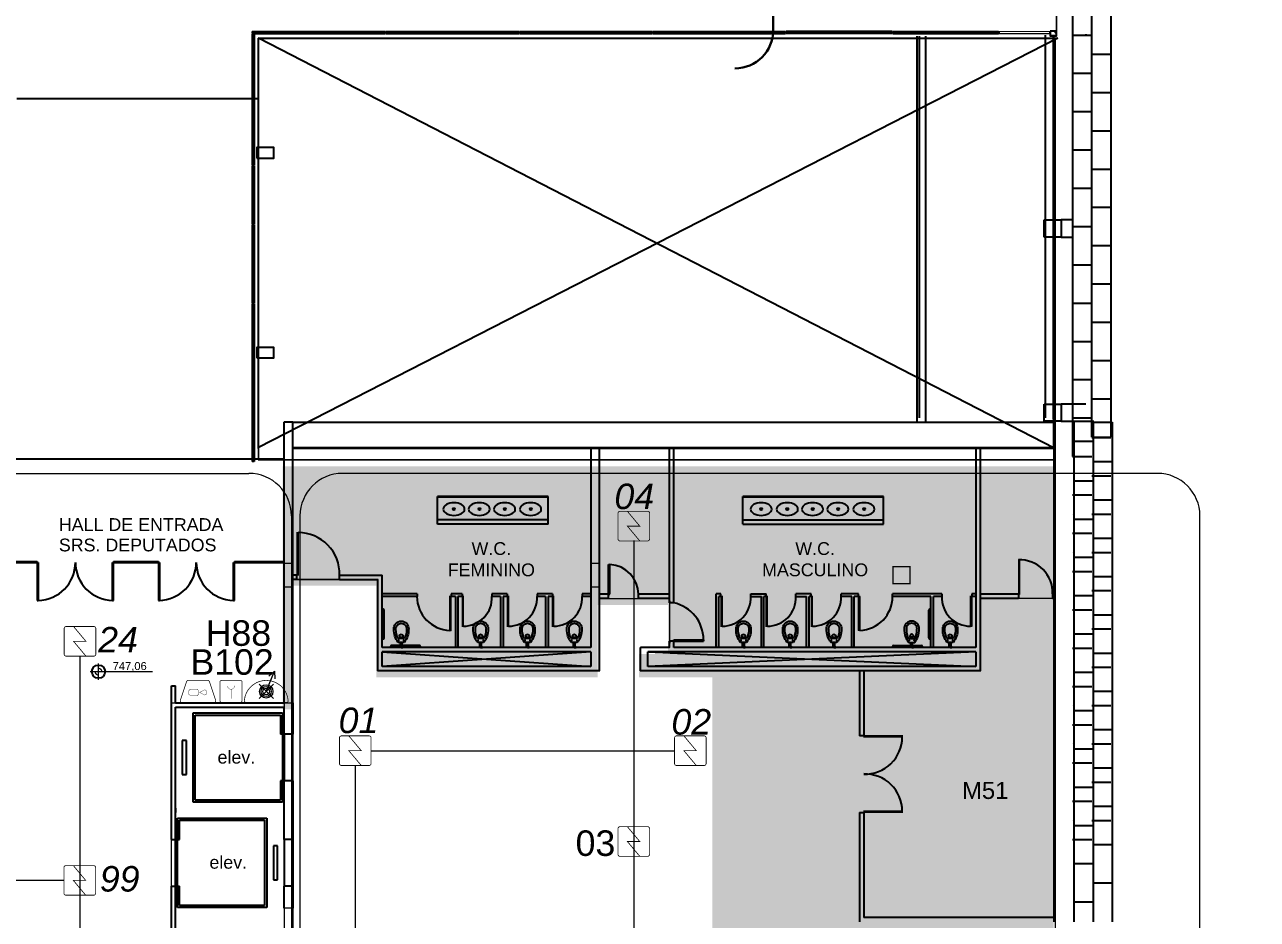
# Model space of a CAD drawing. Header units: metres. Extents: x -331 to 2982, y 362 to 2539.
# Drawn here: x 871.04 to 900, y 957.4 to 978.43 of the extents above; entities that cross this region are included whole.
import ezdxf
from ezdxf.enums import TextEntityAlignment as Align

# ---------------------------------------------------------------- set-up
doc = ezdxf.new("R2010")
doc.units = ezdxf.units.M
doc.layers.get('0').update_dxf_attribs({"color": 251})
doc.layers.add('_salas', color=251, linetype='Continuous', plot=False)
doc.layers.add('Botoeira_antiga', color=74, linetype='Continuous', lineweight=30)
for name, color, linetype in [('CX', 251, 'Continuous'), ('DET. FUMAÇA', 1, 'Continuous'), ('Div', 251, 'Continuous'), ('Est', 251, 'Continuous'), ('Pis', 251, 'Continuous')]:
    doc.layers.add(name, color=color, linetype=linetype)
doc.styles.add('ARIAL', font='arial.ttf')
doc.styles.add('DESTAQUE', font='arial.ttf', dxfattribs={"height": 0.4})
doc.styles.get("Standard").update_dxf_attribs({"font": 'arial.ttf', "height": 0.3})
doc.styles.add('X3G_ENTITY_14169B78', font='arial.ttf', dxfattribs={"height": 0.6})
doc.styles.add('X3G_ENTITY_14169B80', font='arial.ttf', dxfattribs={"height": 0.6})
doc.styles.add('X3G_ENTITY_14169B88', font='arial.ttf', dxfattribs={"height": 0.6})
doc.styles.add('X3G_ENTITY_14169D5C', font='arial.ttf', dxfattribs={"height": 0.6})
doc.styles.add('X3G_ENTITY_14169D64', font='arial.ttf', dxfattribs={"height": 0.6})
doc.styles.add('X3G_ENTITY_1416B6D8', font='arial.ttf', dxfattribs={"height": 0.6})
doc.styles.add('X3G_ENTITY_1420FB31', font='arial.ttf', dxfattribs={"height": 0.6})
doc.styles.add('X3G_ENTITY_14223563', font='arial.ttf', dxfattribs={"height": 0.4})
doc.styles.add('X3G_ENTITY_14228D68', font='arial.ttf', dxfattribs={"height": 0.6})

# ---------------------------------------------------------------- blocks, each defined once
blk = doc.blocks.new('Detector de fumaça')
at = {"layer": 'DET. FUMAÇA', "linetype": 'Continuous', "lineweight": 15, "const_width": 0.0187}
blk.add_lwpolyline([(774.599, 539.816), (775.249, 539.816, -0.414214), (775.296, 539.769), (775.296, 539.167, -0.414214), (775.249, 539.12), (774.599, 539.12, -0.414214), (774.553, 539.167), (774.553, 539.769, -0.414214)], format="xyb", close=True, dxfattribs=at)
blk.add_lwpolyline([(774.773, 539.816), (775.064, 539.468), (774.773, 539.468), (775.064, 539.12)], dxfattribs=at)
blk = doc.blocks.new('WEW')
at = {"color": 1, "lineweight": 0, "true_color": 0xe60000}
for p, q in [((1781.244, 994.005), (1781.439, 994.482)), ((1781.439, 994.482), (1781.308, 994.36)), ((1781.439, 994.482), (1781.447, 994.302)), ((1781.075, 994.175), (1781.413, 993.836)), ((1781.413, 994.175), (1781.075, 993.836))]:
    blk.add_line(p, q, dxfattribs=at)
at = {"color": 1, "true_color": 0xe60000, "const_width": 0.0172}
for points in [[(1779.259, 993.747), (1780.023, 993.747, 0.511918), (1780.056, 993.793), (1779.907, 994.24, 0.322823), (1779.874, 994.263), (1779.408, 994.263, 0.322823), (1779.375, 994.24), (1779.226, 993.793, 0.511918)], [(1780.193, 994.263), (1780.641, 994.263, -0.414214), (1780.675, 994.229), (1780.675, 993.782, -0.414214), (1780.641, 993.747), (1780.193, 993.747, -0.414214), (1780.159, 993.782), (1780.159, 994.229, -0.414214)], [(1780.764, 993.748), (1781.724, 993.748, 0.435311), (1781.759, 993.784, 0.930949), (1780.73, 993.784, 0.435311)]]:
    blk.add_lwpolyline(points, format="xyb", close=True, dxfattribs=at)
at = {"color": 1, "true_color": 0xe60000, "const_width": 0.0086}
for points in [[(1779.463, 994.06), (1779.617, 994.06), (1779.652, 994.026), (1779.652, 993.936), (1779.617, 993.902), (1779.463, 993.902), (1779.428, 993.936), (1779.428, 994.026)], [(1779.832, 993.936), (1779.832, 994.026), (1779.802, 994.044), (1779.679, 993.981), (1779.802, 993.918)]]:
    blk.add_lwpolyline(points, close=True, dxfattribs=at)
for points in [[(1780.336, 994.135), (1780.338, 994.117), (1780.344, 994.099), (1780.351, 994.088), (1780.365, 994.073), (1780.373, 994.067), (1780.386, 994.06), (1780.397, 994.057), (1780.413, 994.055), (1780.421, 994.055), (1780.431, 994.056), (1780.45, 994.062), (1780.464, 994.07), (1780.477, 994.082), (1780.488, 994.096), (1780.494, 994.11), (1780.497, 994.122), (1780.498, 994.13), (1780.498, 994.136)], [(1780.417, 993.837), (1780.417, 994.055)]]:
    blk.add_lwpolyline(points, dxfattribs=at)
at = {"color": 1, "lineweight": 0, "true_color": 0xe60000}
for radius in [0.158, 0.119, 0.0774]:
    blk.add_circle((1781.244, 994.005), radius, dxfattribs=at)
blk = doc.blocks.new('VASO-SAN')
for p, q in [((302.351, 172.465), (302.38, 172.465)), ((302.351, 172.383), (302.38, 172.383)), ((302.38, 172.465), (302.38, 172.383)), ((302.411, 172.354), (302.411, 172.494)), ((302.499, 172.354), (302.499, 172.494)), ((302.599, 172.444), (302.499, 172.444)), ((302.599, 172.404), (302.499, 172.404)), ((302.599, 172.444), (302.599, 172.455)), ((302.599, 172.404), (302.599, 172.444)), ((302.599, 172.404), (302.599, 172.393)), ((302.619, 172.464), (302.609, 172.464)), ((302.619, 172.383), (302.609, 172.383)), ((302.619, 172.424), (302.619, 172.464)), ((302.619, 172.424), (302.619, 172.383))]:
    blk.add_line(p, q)
for centre in [(302.453, 172.486), (302.453, 172.362)]:
    blk.add_circle(centre, 0.00707)
for centre, radius, start, end in [((302.178, 172.42), 0.179, 86.6811, 178.7962), ((302.205, 172.134), 0.464, 50.6979, 92.0637), ((302.178, 172.427), 0.179, 181.2038, 273.3189), ((302.178, 172.42), 0.129, 86.6811, 178.7962), ((302.178, 172.427), 0.129, 181.2038, 273.3189), ((302.205, 172.713), 0.464, 267.9363, 309.3021), ((302.205, 172.134), 0.414, 60.1325, 92.0637), ((302.205, 172.713), 0.414, 267.9363, 299.8675), ((302.349, 172.422), 0.043, 86.6811, 178.7962), ((302.349, 172.426), 0.043, 181.2038, 273.3189), ((302.609, 172.455), 0.00935, 90, 180), ((302.609, 172.393), 0.00935, 180, 270)]:
    blk.add_arc(centre, radius, start, end)
blk = doc.blocks.new('XR_BL2_3 PAV$0$perfil_cc')
at = {"layer": 'CX'}
for p, q in [((-0.115, 0.117), (-0.115, -0.029)), ((-0.115, -0.029), (-0.115, 0.117))]:
    blk.add_line(p, q, dxfattribs=at)
blk.add_lwpolyline([(0, 0.12), (-0.08, 0.12), (-0.115, 0.12), (-0.115, -0.029), (-0.085, -0.029), (-0.085, -0.028), (-0.04, -0.028), (-0.04, 0), (0, 0)], close=True, dxfattribs=at)
blk = doc.blocks.new('XR_BL2_2 PAV_REV02$0$PILAR_PASSARELA')
at = {"layer": 'Est'}
blk.add_lwpolyline([(-20, 12.5), (20, 12.5), (20, -12.5), (-20, -12.5)], close=True, dxfattribs=at)

msp = doc.modelspace()

# ---------------------------------------------------------------- hatches: boundary and pattern name
at = {"layer": '_salas', "transparency": 33554559}
h = msp.add_hatch(color=256, dxfattribs=at)
h.dxf.hatch_style = 1
h.paths.add_polyline_path([(895.216, 968.046), (877.106, 968.046), (877.106, 962.336), (877.306, 962.336), (877.306, 965.236), (879.306, 965.236), (879.306, 963.086), (884.506, 963.086), (884.506, 964.786), (886.156, 964.786), (886.156, 963.636), (885.476, 963.636), (885.476, 963.086), (893.456, 963.086), (893.456, 964.796), (895.216, 964.796)])
h = msp.add_hatch(color=256, dxfattribs=at)
h.dxf.hatch_style = 1
h.paths.add_polyline_path([(895.216, 968.046), (877.106, 968.046), (877.106, 962.336), (877.306, 962.336), (877.306, 965.236), (879.306, 965.236), (879.306, 963.086), (884.506, 963.086), (884.506, 964.786), (886.156, 964.786), (886.156, 963.636), (885.476, 963.636), (885.476, 963.086), (893.456, 963.086), (893.456, 964.796), (895.216, 964.796)])
h = msp.add_hatch(color=256, dxfattribs=at)
h.dxf.hatch_style = 1
h.paths.add_polyline_path([(895.216, 949.386), (895.216, 956.986), (892.143, 956.986), (892.143, 957.186), (895.216, 957.186), (895.216, 964.796), (893.456, 964.796), (893.456, 963.086), (887.196, 963.086), (887.196, 949.186), (890.256, 949.186), (890.256, 949.386)])

# ---------------------------------------------------------------- linework, layer by layer
at = {"lineweight": 0}
for points in [[(876.539, 978.109), (895.249, 978.109), (895.249, 968.196), (876.539, 968.196)], [(874.489, 962.486), (877.339, 962.486), (877.339, 943.936), (874.489, 943.936)]]:
    msp.add_lwpolyline(points, close=True, dxfattribs=at)
for points in [[(876.539, 968.196), (895.249, 968.196), (895.249, 906.076), (819.739, 906.076)], [(877.139, 968.196), (877.139, 962.486), (877.339, 962.486), (877.339, 965.386), (879.339, 965.386), (879.339, 963.236), (884.539, 963.236), (884.539, 964.936), (886.189, 964.936), (886.189, 963.786), (885.509, 963.786), (885.509, 963.236), (893.489, 963.236), (893.489, 964.946), (895.249, 964.946)]]:
    msp.add_lwpolyline(points, dxfattribs=at)
at = {"layer": 'Botoeira_antiga'}
msp.add_line((888.628, 978.298), (888.628, 1014.812), dxfattribs=at)
msp.add_arc((887.728, 978.298), 0.9, 270, 360, dxfattribs=at)
at = {"layer": 'Div', "color": 230, "linetype": 'Continuous', "lineweight": 0}
for p, q in [((800.508, 967.879), (876.31, 967.879)), ((897.649, 967.879), (878.51, 967.879)), ((877.31, 966.879), (877.31, 949.75)), ((877.51, 966.879), (877.51, 949.75)), ((898.649, 943.077), (898.649, 966.879))]:
    msp.add_line(p, q, dxfattribs=at)
at = {"layer": 'Div', "lineweight": 0}
for p, q in [((883.339, 966.786), (880.739, 966.786)), ((880.739, 966.686), (880.739, 966.786)), ((883.339, 966.686), (880.739, 966.686)), ((883.339, 966.686), (883.339, 966.786)), ((883.339, 966.686), (883.339, 966.786)), ((887.916, 966.686), (887.916, 966.786)), ((887.916, 966.686), (887.916, 966.786)), ((887.916, 966.786), (891.216, 966.786)), ((887.916, 966.686), (891.216, 966.686)), ((891.216, 966.686), (891.216, 966.786)), ((880.259, 965.046), (879.439, 965.046)), ((880.259, 964.986), (879.439, 964.986)), ((880.259, 965.046), (880.259, 964.986)), ((881.059, 965.046), (881.059, 964.986)), ((881.319, 965.046), (881.059, 965.046)), ((881.159, 964.986), (881.059, 964.986)), ((881.159, 964.986), (881.159, 963.786)), ((881.159, 964.986), (881.159, 963.786)), ((881.319, 964.986), (881.219, 964.986)), ((881.219, 964.986), (881.219, 963.786)), ((881.319, 965.046), (881.319, 964.986)), ((882.379, 965.046), (882.019, 965.046)), ((882.019, 965.046), (882.019, 964.986)), ((882.219, 964.986), (882.019, 964.986)), ((882.219, 964.986), (882.219, 963.786)), ((882.219, 964.986), (882.219, 963.786)), ((882.379, 964.986), (882.279, 964.986)), ((882.279, 964.986), (882.279, 963.786)), ((882.279, 964.986), (882.279, 963.786)), ((882.379, 965.046), (882.379, 964.986)), ((883.079, 965.046), (883.079, 964.986)), ((883.439, 965.046), (883.079, 965.046)), ((883.279, 964.986), (883.079, 964.986)), ((883.279, 964.986), (883.279, 963.786)), ((883.279, 964.986), (883.279, 963.786)), ((883.439, 964.986), (883.339, 964.986)), ((883.339, 964.986), (883.339, 963.786)), ((883.439, 965.046), (883.439, 964.986)), ((884.139, 965.046), (884.139, 964.986)), ((884.339, 965.046), (884.139, 965.046)), ((884.339, 964.986), (884.139, 964.986)), ((884.759, 965.036), (884.539, 965.036)), ((884.759, 964.936), (884.539, 964.936)), ((884.759, 964.936), (884.759, 965.036)), ((885.459, 964.936), (885.459, 965.036)), ((885.509, 965.036), (885.459, 965.036)), ((886.189, 964.936), (885.459, 964.936)), ((886.189, 965.036), (885.509, 965.036)), ((887.399, 965.046), (887.289, 965.046)), ((887.289, 963.786), (887.289, 965.046)), ((887.399, 964.986), (887.349, 964.986)), ((887.349, 963.786), (887.349, 964.986)), ((887.399, 964.986), (887.399, 965.046)), ((888.099, 964.986), (888.099, 965.046)), ((888.099, 965.046), (888.459, 965.046)), ((888.099, 964.986), (888.349, 964.986)), ((888.349, 963.786), (888.349, 964.986)), ((888.459, 964.986), (888.409, 964.986)), ((888.409, 963.786), (888.409, 964.986)), ((888.409, 963.786), (888.409, 964.986)), ((888.459, 964.986), (888.459, 965.046)), ((889.519, 965.046), (889.159, 965.046)), ((889.159, 964.986), (889.159, 965.046)), ((889.159, 964.986), (889.409, 964.986)), ((889.409, 963.786), (889.409, 964.986)), ((889.519, 964.986), (889.469, 964.986)), ((889.469, 963.786), (889.469, 964.986)), ((889.469, 963.786), (889.469, 964.986)), ((889.519, 964.986), (889.519, 965.046)), ((890.629, 965.046), (890.219, 965.046)), ((890.219, 964.986), (890.219, 965.046)), ((890.469, 964.986), (890.219, 964.986)), ((890.469, 963.786), (890.469, 964.986)), ((890.629, 964.986), (890.529, 964.986)), ((890.529, 963.786), (890.529, 964.986)), ((890.529, 963.786), (890.529, 964.986)), ((890.629, 964.986), (890.629, 965.046)), ((892.589, 965.046), (891.429, 965.046)), ((891.429, 964.986), (891.429, 965.046)), ((892.329, 964.986), (891.429, 964.986)), ((892.329, 963.786), (892.329, 964.986)), ((892.589, 964.986), (892.389, 964.986)), ((892.389, 963.786), (892.389, 964.986)), ((892.589, 965.046), (892.589, 964.986)), ((893.289, 965.046), (893.289, 964.986)), ((893.389, 965.046), (893.289, 965.046)), ((893.389, 964.986), (893.289, 964.986))]:
    msp.add_line(p, q, dxfattribs=at)
at = {"layer": 'Div', "color": 150, "linetype": 'Continuous', "lineweight": 0}
for p, q in [((885.351, 966.3), (885.351, 942.91)), ((872.343, 953.715), (872.343, 963.583)), ((879.179, 961.361), (886.307, 961.361)), ((878.808, 961.014), (878.808, 943.258)), ((871.965, 958.312), (772.389, 958.312))]:
    msp.add_line(p, q, dxfattribs=at)
at = {"layer": 'Div', "lineweight": 0, "ltscale": 0.8}
for points in [[(881.029, 964.186), (881.059, 964.186), (881.059, 964.986), (881.029, 964.986)], [(881.319, 964.286), (881.349, 964.286), (881.349, 964.986), (881.319, 964.986)], [(882.379, 964.286), (882.409, 964.286), (882.409, 964.986), (882.379, 964.986)], [(883.439, 964.286), (883.469, 964.286), (883.469, 964.986), (883.439, 964.986)], [(887.399, 964.286), (887.429, 964.286), (887.429, 964.986), (887.399, 964.986)], [(888.459, 964.286), (888.489, 964.286), (888.489, 964.986), (888.459, 964.986)], [(889.519, 964.286), (889.549, 964.286), (889.549, 964.986), (889.519, 964.986)], [(890.659, 964.186), (890.629, 964.186), (890.629, 964.986), (890.659, 964.986)], [(893.289, 964.286), (893.259, 964.286), (893.259, 964.986), (893.289, 964.986)]]:
    msp.add_lwpolyline(points, close=True, dxfattribs=at)
at = {"layer": 'Div', "color": 230, "linetype": 'Continuous', "lineweight": 0}
for centre, start, end in [((876.31, 966.879), 0, 90), ((878.51, 966.879), 90, 180), ((897.649, 966.879), 0, 90)]:
    msp.add_arc(centre, 1, start, end, dxfattribs=at)
at = {"layer": 'Pis'}
for p, q in [((895.658, 992.132), (895.658, 968.272)), ((896.108, 978.182), (896.108, 992.132)), ((896.558, 992.132), (896.558, 968.732)), ((896.108, 968.732), (896.108, 980.173)), ((876.384, 978.264), (876.384, 978.214)), ((876.384, 978.264), (879.517, 978.264)), ((876.384, 978.214), (879.517, 978.214)), ((876.384, 978.198), (876.434, 978.198)), ((876.384, 978.198), (876.384, 976.672)), ((876.434, 978.198), (876.434, 976.672)), ((879.517, 978.264), (879.517, 978.214)), ((879.533, 978.264), (879.533, 978.214)), ((879.533, 978.264), (882.666, 978.264)), ((879.533, 978.214), (882.666, 978.214)), ((882.666, 978.264), (882.666, 978.214)), ((882.682, 978.264), (882.682, 978.214)), ((882.682, 978.264), (885.791, 978.264)), ((882.682, 978.214), (885.791, 978.214)), ((885.791, 978.264), (885.791, 978.214)), ((885.807, 978.264), (885.807, 978.214)), ((885.807, 978.264), (888.916, 978.264)), ((885.807, 978.214), (888.916, 978.214)), ((888.916, 978.264), (888.916, 978.214)), ((888.932, 978.264), (888.932, 978.214)), ((891.417, 978.264), (888.932, 978.264)), ((891.417, 978.214), (888.932, 978.214)), ((891.417, 978.264), (891.417, 978.214)), ((891.433, 978.264), (891.433, 978.214)), ((891.433, 978.264), (893.919, 978.264)), ((891.433, 978.214), (893.919, 978.214)), ((892.009, 969.086), (892.009, 978.152)), ((892.058, 978.152), (892.058, 969.182)), ((892.209, 969.086), (892.209, 978.152)), ((893.919, 978.264), (893.919, 978.214)), ((895.019, 969.182), (895.019, 978.182)), ((895.209, 978.182), (895.209, 969.15)), ((895.209, 969.15), (895.209, 978.152)), ((895.658, 978.182), (896.108, 978.182)), ((895.968, 978.202), (895.968, 978.162)), ((895.229, 968.469), (876.539, 978.109)), ((895.309, 978.109), (876.539, 968.486)), ((876.539, 978.109), (895.309, 978.109)), ((876.539, 975.541), (876.539, 978.109)), ((896.108, 977.732), (896.558, 977.732)), ((895.658, 977.282), (896.108, 977.282)), ((876.539, 976.682), (870.859, 976.682)), ((876.384, 976.672), (876.434, 976.672)), ((896.108, 976.832), (896.558, 976.832)), ((876.384, 976.656), (876.434, 976.656)), ((876.384, 976.656), (876.384, 975.13)), ((876.434, 976.656), (876.434, 975.13)), ((895.658, 976.382), (896.108, 976.382)), ((896.108, 975.932), (896.558, 975.932)), ((876.539, 970.841), (876.539, 975.291)), ((895.658, 975.482), (896.108, 975.482)), ((876.384, 975.13), (876.434, 975.13)), ((876.434, 975.114), (876.384, 975.114)), ((876.384, 975.114), (876.384, 973.746)), ((876.434, 975.114), (876.434, 973.746)), ((895.658, 975.029), (895.658, 975.029)), ((896.108, 975.032), (896.558, 975.032)), ((895.658, 974.582), (896.108, 974.582)), ((896.108, 974.132), (896.558, 974.132)), ((894.988, 973.434), (894.988, 973.834)), ((894.988, 973.834), (895.388, 973.834)), ((895.658, 973.834), (895.388, 973.834)), ((895.388, 973.834), (895.388, 973.434)), ((895.388, 973.834), (895.388, 973.434)), ((876.434, 973.746), (876.384, 973.746)), ((876.434, 973.73), (876.384, 973.73)), ((876.384, 973.73), (876.384, 971.88)), ((876.434, 973.73), (876.434, 971.88)), ((895.658, 973.682), (896.108, 973.682)), ((895.388, 973.434), (894.988, 973.434)), ((895.388, 973.434), (895.658, 973.434)), ((896.108, 973.232), (896.558, 973.232)), ((896.108, 973.232), (896.558, 973.232)), ((895.658, 972.782), (896.108, 972.782)), ((896.108, 972.332), (896.558, 972.332)), ((876.434, 971.88), (876.384, 971.88)), ((876.434, 971.864), (876.384, 971.864)), ((876.384, 971.864), (876.384, 970.014)), ((876.434, 971.864), (876.434, 970.014)), ((895.658, 971.882), (896.108, 971.882)), ((896.108, 971.432), (896.558, 971.432)), ((895.658, 970.982), (896.108, 970.982)), ((876.539, 968.466), (876.539, 970.591)), ((896.108, 970.532), (896.558, 970.532)), ((876.434, 970.014), (876.384, 970.014)), ((895.658, 970.082), (896.108, 970.082)), ((876.434, 970.006), (876.384, 970.006)), ((876.384, 970.006), (876.384, 968.156)), ((876.434, 970.006), (876.434, 968.156)), ((894.988, 969.106), (894.988, 969.506)), ((894.988, 969.506), (895.388, 969.506)), ((895.968, 969.506), (895.388, 969.506)), ((895.388, 969.506), (895.388, 969.106)), ((895.388, 969.506), (895.388, 969.106)), ((896.108, 969.632), (896.558, 969.632)), ((895.209, 969.15), (895.209, 968.489)), ((895.658, 969.182), (896.108, 969.182)), ((877.139, 962.486), (877.139, 969.086)), ((877.339, 969.086), (877.139, 969.086)), ((877.339, 969.086), (895.209, 969.086)), ((877.339, 962.486), (877.339, 969.086)), ((895.388, 969.106), (894.988, 969.106)), ((895.388, 969.106), (896.158, 969.106)), ((895.689, 969.086), (895.689, 968.636)), ((896.139, 969.086), (896.139, 968.636)), ((896.139, 969.086), (896.589, 969.086)), ((896.589, 969.086), (896.589, 957.336)), ((895.689, 968.636), (895.689, 957.336)), ((895.689, 968.636), (896.139, 968.636)), ((896.108, 968.732), (896.558, 968.732)), ((896.108, 968.722), (896.558, 968.722)), ((896.139, 968.636), (896.139, 957.336)), ((877.339, 968.489), (885.239, 968.489)), ((877.339, 968.469), (895.229, 968.469)), ((884.339, 968.469), (884.339, 963.786)), ((884.539, 968.469), (884.339, 968.469)), ((884.539, 968.469), (884.539, 963.236)), ((884.539, 968.469), (884.539, 966.386)), ((885.239, 968.489), (895.249, 968.489)), ((886.289, 968.469), (886.189, 968.469)), ((886.189, 966.386), (886.189, 968.469)), ((886.189, 964.836), (886.189, 968.469)), ((886.289, 964.836), (886.289, 968.469)), ((893.389, 968.469), (893.389, 963.786)), ((893.489, 968.469), (893.389, 968.469)), ((893.489, 968.469), (893.489, 963.736)), ((895.229, 957.336), (895.229, 968.469)), ((895.249, 957.336), (895.249, 968.489)), ((877.139, 968.212), (870.189, 968.212)), ((876.434, 968.156), (876.384, 968.156)), ((895.658, 968.272), (896.108, 968.272)), ((895.689, 968.156), (895.689, 968.156)), ((896.139, 968.156), (896.589, 968.156)), ((895.689, 967.706), (896.139, 967.706)), ((896.108, 967.822), (896.558, 967.822)), ((883.339, 967.336), (880.739, 967.336)), ((880.739, 966.786), (880.739, 967.336)), ((883.339, 967.316), (880.739, 967.316)), ((883.339, 966.786), (883.339, 967.336)), ((891.216, 967.336), (887.916, 967.336)), ((887.916, 966.786), (887.916, 967.336)), ((891.216, 967.316), (887.916, 967.316)), ((891.216, 966.786), (891.216, 967.336)), ((895.658, 967.372), (896.108, 967.372)), ((895.689, 967.256), (895.689, 967.256)), ((896.139, 967.256), (896.589, 967.256)), ((895.658, 966.919), (895.658, 966.919)), ((896.108, 966.922), (896.558, 966.922)), ((883.339, 966.786), (880.739, 966.786)), ((880.739, 966.686), (880.739, 966.786)), ((883.339, 966.686), (880.739, 966.686)), ((883.339, 966.686), (883.339, 966.786)), ((883.339, 966.686), (883.339, 966.786)), ((887.916, 966.686), (887.916, 966.786)), ((887.916, 966.686), (887.916, 966.786)), ((887.916, 966.786), (891.216, 966.786)), ((887.916, 966.686), (891.216, 966.686)), ((891.216, 966.686), (891.216, 966.786)), ((895.689, 966.806), (896.139, 966.806)), ((895.658, 966.472), (896.108, 966.472)), ((895.689, 966.356), (895.689, 966.356)), ((896.139, 966.356), (896.589, 966.356)), ((895.658, 966.019), (895.658, 966.019)), ((896.108, 966.022), (896.558, 966.022)), ((870.189, 965.806), (871.339, 965.806)), ((870.189, 965.786), (871.339, 965.786)), ((871.339, 965.806), (871.339, 965.786)), ((871.339, 965.786), (871.339, 964.891)), ((871.339, 965.786), (871.359, 965.786)), ((871.359, 965.786), (871.359, 964.891)), ((873.109, 964.891), (873.109, 965.786)), ((873.109, 965.786), (873.129, 965.786)), ((873.129, 965.806), (873.129, 965.786)), ((873.129, 965.806), (874.189, 965.806)), ((873.129, 964.891), (873.129, 965.786)), ((873.129, 965.786), (874.189, 965.786)), ((874.189, 965.806), (874.189, 965.786)), ((874.189, 965.786), (874.189, 964.891)), ((874.189, 965.786), (874.209, 965.786)), ((874.209, 965.786), (874.209, 964.891)), ((875.949, 964.891), (875.949, 965.786)), ((875.949, 965.786), (875.969, 965.786)), ((875.969, 965.806), (875.969, 965.786)), ((875.969, 965.806), (877.139, 965.806)), ((875.969, 965.786), (877.139, 965.786)), ((875.969, 964.891), (875.969, 965.786)), ((884.759, 965.036), (884.759, 965.736)), ((884.759, 965.736), (884.789, 965.736)), ((884.789, 965.036), (884.789, 965.736)), ((895.689, 965.906), (896.139, 965.906)), ((877.439, 965.486), (877.339, 965.486)), ((877.439, 965.386), (877.339, 965.386)), ((877.439, 965.386), (877.439, 965.486)), ((878.439, 965.486), (879.439, 965.486)), ((878.439, 965.386), (878.439, 965.486)), ((878.439, 965.386), (879.339, 965.386)), ((879.339, 963.236), (879.339, 965.386)), ((879.439, 963.786), (879.439, 965.486)), ((895.658, 965.572), (896.108, 965.572)), ((895.689, 965.456), (895.689, 965.456)), ((896.139, 965.456), (896.589, 965.456)), ((896.108, 965.122), (896.558, 965.122)), ((871.339, 964.891), (871.359, 964.891)), ((873.109, 964.891), (873.129, 964.891)), ((874.189, 964.891), (874.209, 964.891)), ((875.949, 964.891), (875.969, 964.891)), ((880.259, 965.046), (879.439, 965.046)), ((880.259, 964.986), (879.439, 964.986)), ((880.259, 965.046), (880.259, 964.986)), ((881.059, 965.046), (881.059, 964.986)), ((881.319, 965.046), (881.059, 965.046)), ((881.159, 964.986), (881.059, 964.986)), ((881.159, 964.986), (881.159, 963.786)), ((881.159, 964.986), (881.159, 963.786)), ((881.319, 964.986), (881.219, 964.986)), ((881.219, 964.986), (881.219, 963.786)), ((881.319, 965.046), (881.319, 964.986)), ((882.379, 965.046), (882.019, 965.046)), ((882.019, 965.046), (882.019, 964.986)), ((882.219, 964.986), (882.019, 964.986)), ((882.219, 964.986), (882.219, 963.786)), ((882.219, 964.986), (882.219, 963.786)), ((882.379, 964.986), (882.279, 964.986)), ((882.279, 964.986), (882.279, 963.786)), ((882.279, 964.986), (882.279, 963.786)), ((882.379, 965.046), (882.379, 964.986)), ((883.079, 965.046), (883.079, 964.986)), ((883.439, 965.046), (883.079, 965.046)), ((883.279, 964.986), (883.079, 964.986)), ((883.279, 964.986), (883.279, 963.786)), ((883.279, 964.986), (883.279, 963.786)), ((883.439, 964.986), (883.339, 964.986)), ((883.339, 964.986), (883.339, 963.786)), ((883.439, 965.046), (883.439, 964.986)), ((884.139, 965.046), (884.139, 964.986)), ((884.339, 965.046), (884.139, 965.046)), ((884.339, 964.986), (884.139, 964.986)), ((884.759, 965.036), (884.539, 965.036)), ((884.759, 964.936), (884.539, 964.936)), ((884.759, 964.936), (884.759, 965.036)), ((884.759, 965.036), (884.789, 965.036)), ((885.459, 964.936), (885.459, 965.036)), ((885.509, 965.036), (885.459, 965.036)), ((886.189, 964.936), (885.459, 964.936)), ((886.189, 965.036), (885.509, 965.036)), ((886.189, 964.886), (886.189, 964.836)), ((886.189, 964.836), (886.189, 964.886)), ((886.289, 964.836), (886.189, 964.836)), ((886.289, 964.836), (886.289, 964.986)), ((887.399, 965.046), (887.289, 965.046)), ((887.289, 963.786), (887.289, 965.046)), ((887.399, 964.986), (887.349, 964.986)), ((887.349, 963.786), (887.349, 964.986)), ((887.399, 964.986), (887.399, 965.046)), ((888.099, 964.986), (888.099, 965.046)), ((888.099, 965.046), (888.459, 965.046)), ((888.099, 964.986), (888.349, 964.986)), ((888.349, 963.786), (888.349, 964.986)), ((888.459, 964.986), (888.409, 964.986)), ((888.409, 963.786), (888.409, 964.986)), ((888.409, 963.786), (888.409, 964.986)), ((888.459, 964.986), (888.459, 965.046)), ((889.519, 965.046), (889.159, 965.046)), ((889.159, 964.986), (889.159, 965.046)), ((889.159, 964.986), (889.409, 964.986)), ((889.409, 963.786), (889.409, 964.986)), ((889.519, 964.986), (889.469, 964.986)), ((889.469, 963.786), (889.469, 964.986)), ((889.469, 963.786), (889.469, 964.986)), ((889.519, 964.986), (889.519, 965.046)), ((890.629, 965.046), (890.219, 965.046)), ((890.219, 964.986), (890.219, 965.046)), ((890.469, 964.986), (890.219, 964.986)), ((890.469, 963.786), (890.469, 964.986)), ((890.629, 964.986), (890.529, 964.986)), ((890.529, 963.786), (890.529, 964.986)), ((890.529, 963.786), (890.529, 964.986)), ((890.629, 964.986), (890.629, 965.046)), ((892.589, 965.046), (891.429, 965.046)), ((891.429, 964.986), (891.429, 965.046)), ((892.329, 964.986), (891.429, 964.986)), ((892.329, 963.786), (892.329, 964.986)), ((892.589, 964.986), (892.389, 964.986)), ((892.389, 963.786), (892.389, 964.986)), ((892.589, 965.046), (892.589, 964.986)), ((893.289, 965.046), (893.289, 964.986)), ((893.389, 965.046), (893.289, 965.046)), ((893.389, 964.986), (893.289, 964.986)), ((893.489, 965.046), (894.389, 965.046)), ((893.489, 964.946), (894.389, 964.946)), ((894.389, 965.046), (894.389, 964.946)), ((895.189, 965.046), (895.229, 965.046)), ((895.189, 965.046), (895.189, 964.946)), ((895.189, 964.946), (895.229, 964.946)), ((895.689, 965.006), (896.139, 965.006)), ((879.464, 964.687), (879.439, 964.687)), ((879.462, 964.662), (879.439, 964.662)), ((879.464, 964.012), (879.464, 964.661)), ((879.489, 964.011), (879.489, 964.662)), ((892.279, 964.011), (892.279, 964.662)), ((892.304, 964.687), (892.329, 964.687)), ((892.304, 964.012), (892.304, 964.661)), ((892.305, 964.662), (892.329, 964.662)), ((895.658, 964.672), (896.108, 964.672)), ((895.689, 964.556), (895.689, 964.556)), ((896.139, 964.556), (896.589, 964.556)), ((896.108, 964.222), (896.558, 964.222)), ((896.108, 964.222), (896.558, 964.222)), ((879.462, 964.011), (879.439, 964.011)), ((879.464, 963.986), (879.439, 963.986)), ((886.189, 963.786), (886.189, 963.936)), ((886.189, 963.936), (886.189, 963.886)), ((886.289, 963.936), (886.189, 963.936)), ((886.289, 963.966), (886.989, 963.966)), ((886.289, 963.936), (886.289, 963.966)), ((886.289, 963.786), (886.289, 963.936)), ((886.289, 963.786), (886.289, 963.936)), ((886.289, 963.936), (886.989, 963.936)), ((886.989, 963.966), (886.989, 963.936)), ((892.304, 963.986), (892.329, 963.986)), ((892.305, 964.011), (892.329, 964.011)), ((895.689, 964.106), (896.139, 964.106)), ((884.339, 963.786), (879.439, 963.786)), ((879.439, 963.686), (884.339, 963.336)), ((884.339, 963.686), (879.439, 963.336)), ((879.439, 963.336), (879.439, 963.686)), ((884.339, 963.686), (879.439, 963.686)), ((879.637, 963.811), (879.637, 963.786)), ((880.314, 963.836), (879.662, 963.836)), ((879.662, 963.81), (879.662, 963.786)), ((880.312, 963.811), (879.664, 963.811)), ((880.314, 963.81), (880.314, 963.786)), ((880.339, 963.811), (880.339, 963.786)), ((884.339, 963.686), (884.339, 963.336)), ((886.189, 963.786), (885.509, 963.786)), ((885.509, 963.236), (885.509, 963.786)), ((885.679, 963.686), (893.389, 963.336)), ((893.389, 963.686), (885.679, 963.336)), ((893.389, 963.686), (885.679, 963.686)), ((885.679, 963.336), (885.679, 963.686)), ((893.389, 963.786), (886.289, 963.786)), ((893.389, 963.786), (886.289, 963.786)), ((891.429, 963.811), (891.429, 963.786)), ((891.454, 963.836), (892.105, 963.836)), ((891.454, 963.81), (891.454, 963.786)), ((891.455, 963.811), (892.104, 963.811)), ((892.105, 963.81), (892.105, 963.786)), ((892.13, 963.811), (892.13, 963.786)), ((893.389, 963.686), (893.389, 963.336)), ((893.489, 963.736), (893.489, 963.236)), ((895.658, 963.772), (896.108, 963.772)), ((895.689, 963.656), (895.689, 963.656)), ((896.139, 963.656), (896.589, 963.656)), ((884.539, 963.236), (879.339, 963.236)), ((884.339, 963.336), (879.439, 963.336)), ((893.489, 963.236), (885.509, 963.236)), ((893.389, 963.336), (885.679, 963.336)), ((890.656, 963.236), (890.656, 961.711)), ((890.756, 963.236), (890.756, 961.711)), ((895.689, 963.206), (896.139, 963.206)), ((896.108, 963.322), (896.558, 963.322)), ((874.489, 959.911), (874.489, 962.886)), ((874.489, 962.886), (874.589, 962.886)), ((874.589, 962.486), (874.589, 962.886)), ((895.658, 962.872), (896.108, 962.872)), ((874.589, 962.486), (877.139, 962.486)), ((877.339, 962.486), (877.339, 961.749)), ((895.689, 962.756), (895.689, 962.756)), ((896.139, 962.756), (896.589, 962.756)), ((874.589, 956.799), (874.589, 962.386)), ((874.589, 962.386), (877.139, 962.386)), ((874.999, 960.149), (874.999, 962.249)), ((874.999, 962.249), (877.099, 962.249)), ((875.049, 960.199), (875.049, 962.199)), ((875.049, 962.199), (877.049, 962.199)), ((877.049, 962.199), (877.049, 961.749)), ((877.099, 962.249), (877.099, 961.749)), ((877.139, 961.749), (877.139, 962.386)), ((895.658, 962.426), (895.658, 962.426)), ((895.689, 962.306), (896.139, 962.306)), ((896.108, 962.422), (896.558, 962.422)), ((895.658, 961.972), (896.108, 961.972)), ((877.099, 961.749), (877.049, 961.749)), ((877.099, 961.749), (877.099, 960.649)), ((877.139, 961.749), (877.139, 960.649)), ((877.339, 961.749), (877.139, 961.749)), ((890.756, 961.711), (890.656, 961.711)), ((895.689, 961.856), (895.689, 961.856)), ((896.139, 961.856), (896.589, 961.856)), ((874.844, 961.599), (874.744, 961.599)), ((874.744, 961.599), (874.744, 960.799)), ((874.844, 960.799), (874.844, 961.599)), ((895.658, 961.526), (895.658, 961.526)), ((895.689, 961.406), (896.139, 961.406)), ((896.108, 961.522), (896.558, 961.522)), ((895.658, 961.072), (896.108, 961.072)), ((874.744, 960.799), (874.844, 960.799)), ((890.756, 960.842), (890.756, 960.841)), ((895.689, 960.956), (895.689, 960.956)), ((896.139, 960.956), (896.589, 960.956)), ((877.099, 960.649), (877.049, 960.649)), ((877.049, 960.649), (877.049, 960.199)), ((877.099, 960.649), (877.099, 960.149)), ((877.339, 960.649), (877.139, 960.649)), ((877.139, 959.274), (877.139, 960.649)), ((877.339, 960.649), (877.339, 959.911)), ((895.689, 960.506), (896.139, 960.506)), ((896.108, 960.622), (896.558, 960.622)), ((877.049, 960.199), (875.049, 960.199)), ((895.658, 960.172), (896.108, 960.172)), ((874.489, 959.274), (874.489, 960.011)), ((874.589, 960.011), (874.589, 959.911)), ((877.099, 960.149), (874.999, 960.149)), ((877.339, 960.011), (877.339, 959.274)), ((890.656, 959.911), (890.656, 957.336)), ((890.656, 959.911), (890.756, 959.911)), ((890.756, 959.911), (890.756, 957.436)), ((895.689, 960.056), (895.689, 960.056)), ((896.139, 960.056), (896.589, 960.056)), ((874.629, 959.274), (874.629, 959.774)), ((874.629, 959.774), (876.729, 959.774)), ((874.679, 959.274), (874.679, 959.724)), ((874.679, 959.724), (876.679, 959.724)), ((876.679, 959.724), (876.679, 957.724)), ((876.729, 959.774), (876.729, 957.674)), ((895.658, 959.722), (895.658, 959.722)), ((895.689, 959.606), (896.139, 959.606)), ((896.108, 959.722), (896.558, 959.722)), ((874.489, 959.274), (874.589, 959.274)), ((874.589, 958.174), (874.589, 959.274)), ((874.629, 959.274), (874.679, 959.274)), ((874.629, 958.174), (874.629, 959.274)), ((876.884, 959.124), (876.884, 958.324)), ((876.984, 959.124), (876.884, 959.124)), ((876.984, 958.324), (876.984, 959.124)), ((877.339, 959.274), (877.139, 959.274)), ((877.139, 959.274), (877.139, 958.174)), ((877.339, 959.274), (877.339, 958.174)), ((895.658, 959.272), (896.108, 959.272)), ((895.689, 959.156), (895.689, 959.156)), ((896.139, 959.156), (896.589, 959.156)), ((895.689, 958.706), (896.139, 958.706)), ((874.489, 956.799), (874.489, 958.174)), ((874.489, 958.174), (874.589, 958.174)), ((874.629, 958.174), (874.679, 958.174)), ((874.629, 957.674), (874.629, 958.174)), ((874.679, 957.724), (874.679, 958.174)), ((876.884, 958.324), (876.984, 958.324)), ((877.139, 957.661), (877.139, 958.174)), ((877.339, 958.174), (877.139, 958.174)), ((877.339, 958.174), (877.339, 957.661)), ((895.689, 958.256), (895.689, 958.256)), ((896.139, 958.256), (896.589, 958.256)), ((876.729, 957.674), (874.629, 957.674)), ((876.679, 957.724), (874.679, 957.724)), ((895.689, 957.806), (896.139, 957.806)), ((895.229, 957.436), (890.756, 957.436))]:
    msp.add_line(p, q, dxfattribs=at)
at = {"layer": 'Pis', "const_width": 0.03}
for points in [[(895.273, 978.234), (895.273, 979.87), (895.283, 979.87), (895.283, 978.234)], [(876.539, 978.109), (895.249, 978.109), (895.249, 968.196), (876.539, 968.196)], [(893.935, 978.214), (893.935, 978.264), (895.119, 978.264), (895.119, 978.214)], [(877.139, 969.086), (877.339, 969.086), (877.339, 961.749), (877.139, 961.749)], [(877.439, 965.486), (877.469, 965.486), (877.469, 966.486), (877.439, 966.486)], [(891.439, 965.286), (891.439, 965.686), (891.839, 965.686), (891.839, 965.286)], [(894.419, 965.046), (894.389, 965.046), (894.389, 965.846), (894.419, 965.846)], [(881.029, 964.186), (881.059, 964.186), (881.059, 964.986), (881.029, 964.986)], [(881.319, 964.286), (881.349, 964.286), (881.349, 964.986), (881.319, 964.986)], [(882.379, 964.286), (882.409, 964.286), (882.409, 964.986), (882.379, 964.986)], [(883.439, 964.286), (883.469, 964.286), (883.469, 964.986), (883.439, 964.986)], [(887.399, 964.286), (887.429, 964.286), (887.429, 964.986), (887.399, 964.986)], [(888.459, 964.286), (888.489, 964.286), (888.489, 964.986), (888.459, 964.986)], [(889.519, 964.286), (889.549, 964.286), (889.549, 964.986), (889.519, 964.986)], [(890.659, 964.186), (890.629, 964.186), (890.629, 964.986), (890.659, 964.986)], [(893.289, 964.286), (893.259, 964.286), (893.259, 964.986), (893.289, 964.986)], [(874.489, 962.486), (877.339, 962.486), (877.339, 943.936), (874.489, 943.936)], [(890.756, 961.711), (890.756, 961.681), (891.656, 961.681), (891.656, 961.711)], [(890.756, 961.711), (890.756, 961.681), (891.656, 961.681), (891.656, 961.711)], [(877.139, 960.649), (877.339, 960.649), (877.339, 959.274), (877.139, 959.274)], [(890.756, 959.911), (890.756, 959.941), (891.656, 959.941), (891.656, 959.911)]]:
    msp.add_lwpolyline(points, close=True, dxfattribs=at)
for points in [[(876.539, 968.196), (895.249, 968.196), (895.249, 906.076), (819.739, 906.076)], [(877.139, 968.196), (877.139, 962.486), (877.339, 962.486), (877.339, 965.386), (879.339, 965.386), (879.339, 963.236), (884.539, 963.236), (884.539, 964.936), (886.189, 964.936), (886.189, 963.786), (885.509, 963.786), (885.509, 963.236), (893.489, 963.236), (893.489, 964.946), (895.249, 964.946)], [(877.139, 965.211), (877.139, 965.761), (877.239, 965.761), (877.339, 965.761), (877.339, 965.211), (877.239, 965.211)], [(884.339, 965.211), (884.339, 965.761), (884.439, 965.761), (884.539, 965.761), (884.539, 965.211), (884.339, 965.211)], [(877.239, 965.211), (877.139, 965.211)], [(872.776, 963.023), (872.776, 963.413)], [(872.581, 963.218), (874.051, 963.218)], [(877.139, 957.111), (877.139, 957.661), (877.239, 957.661), (877.339, 957.661), (877.339, 957.111), (877.139, 957.111)]]:
    msp.add_lwpolyline(points, dxfattribs=at)
for points in [[(872.776, 963.14, -0.414214), (872.698, 963.218, -1)], [(872.854, 963.218, 0.414214), (872.776, 963.296, 1)]]:
    msp.add_lwpolyline(points, format="xyb", dxfattribs=at)
at = {"layer": 'Pis'}
for centre, radius in [((881.126, 967.04), 0.0243), ((881.725, 967.04), 0.0243), ((882.321, 967.04), 0.0243), ((882.932, 967.04), 0.0243), ((888.343, 967.04), 0.0243), ((888.956, 967.04), 0.0243), ((889.554, 967.04), 0.0243), ((890.151, 967.04), 0.0243), ((890.761, 967.04), 0.0243), ((872.776, 963.218), 0.156)]:
    msp.add_circle(centre, radius, dxfattribs=at)
for centre, radius, start, end in [((894.998, 968.196), 5, 90, 90), ((894.998, 968.196), 4.4, 90, 90), ((877.469, 965.516), 0.97, 358.2551, 90), ((871.339, 965.786), 0.895, 271.2801, 0), ((873.129, 965.786), 0.895, 180, 268.7199), ((874.179, 965.786), 0.895, 271.2801, 0), ((875.969, 965.786), 0.895, 180, 268.7199), ((884.759, 965.036), 0.7, 360, 87.546), ((894.418, 965.075), 0.771, 357.8389, 92.1611), ((881.059, 964.986), 0.801, 180, 267.8106), ((881.349, 964.957), 0.671, 270, 2.5089), ((882.409, 964.957), 0.671, 270, 2.5089), ((883.469, 964.957), 0.671, 270, 2.5089), ((886.098, 963.966), 0.891, 359.9965, 77.6437), ((887.429, 964.957), 0.671, 270, 2.5089), ((888.489, 964.957), 0.671, 270, 2.5089), ((889.549, 964.957), 0.671, 270, 2.5089), ((890.628, 964.986), 0.801, 272.1894, 0), ((893.259, 964.957), 0.671, 177.4911, 270), ((879.462, 964.661), 0.00182, 14.1406, 76.7698), ((879.464, 964.662), 0.025, 0, 90), ((892.304, 964.662), 0.025, 90, 180), ((892.305, 964.661), 0.00182, 103.2302, 165.8594), ((879.462, 964.013), 0.00182, 283.2302, 345.8594), ((879.464, 964.011), 0.025, 270, 0), ((892.304, 964.011), 0.025, 180, 270), ((892.305, 964.013), 0.00182, 194.1406, 256.7698), ((879.662, 963.811), 0.025, 90, 180), ((879.664, 963.809), 0.00182, 104.1406, 166.7698), ((880.312, 963.809), 0.00182, 13.2302, 75.8594), ((880.314, 963.811), 0.025, 0, 90), ((891.454, 963.811), 0.025, 90, 180), ((891.455, 963.809), 0.00182, 104.1406, 166.7698), ((892.103, 963.809), 0.00182, 13.2302, 75.8594), ((892.105, 963.811), 0.025, 0, 90), ((890.785, 961.681), 0.871, 268.058, 360), ((890.785, 961.681), 0.871, 268.058, 360), ((890.785, 959.941), 0.871, 0, 91.942)]:
    msp.add_arc(centre, radius, start, end, dxfattribs=at)
at = {"layer": 'Pis', "extrusion": (0, 0, -1)}
for centre in [(881.126, 967.04), (881.72, 967.04), (882.316, 967.04), (882.927, 967.04), (888.343, 967.04), (888.956, 967.04), (889.549, 967.04), (890.145, 967.04), (890.756, 967.04)]:
    msp.add_ellipse(centre, major_axis=(-0.25, 0), ratio=0.598195, dxfattribs=at)

# ---------------------------------------------------------------- block references
at = {"lineweight": 0}
msp.add_blockref('WEW', (-904.527, -31.251), dxfattribs=at)
at = {"layer": 'DET. FUMAÇA', "linetype": 'Continuous', "lineweight": 0}
for p in [(110.427, 427.171), (97.418, 424.463), (103.884, 421.893), (111.755, 421.893), (110.427, 419.758), (97.413, 418.844)]:
    msp.add_blockref('Detector de fumaça', p, dxfattribs=at)
at = {"layer": 'Pis'}
for name, p, rotation in [('XR_BL2_3 PAV$0$perfil_cc', (895.255, 978.275), 90.00029448730433), ('VASO-SAN', (719.455, 1266.405), 270)]:
    msp.add_blockref(name, p, dxfattribs=dict(at, rotation=rotation))
at = {"layer": 'Pis', "xscale": -0.01000000000021828, "yscale": 0.01000000000021828, "zscale": 0.01000000000021828, "rotation": 180}
for p in [(876.699, 975.416), (876.699, 970.716)]:
    msp.add_blockref('XR_BL2_2 PAV_REV02$0$PILAR_PASSARELA', p, dxfattribs=at)
at = {"layer": 'Pis', "xscale": -1, "rotation": 90}
for p in [(1052.312, 1266.405), (1054.178, 1266.405), (1055.278, 1266.405), (1056.378, 1266.405), (1060.352, 1266.405), (1061.447, 1266.405), (1062.477, 1266.405), (1065.206, 1266.405)]:
    msp.add_blockref('VASO-SAN', p, dxfattribs=at)

# ---------------------------------------------------------------- texts
at = {"layer": 'Div', "color": 5, "linetype": 'Continuous', "lineweight": 0, "true_color": 0x0000ff, "char_height": 0.6, "attachment_point": 1}
for s, insert, style in [('{\\fArial|b0|i1|c0|p34;04}', (884.896, 967.638), 'X3G_ENTITY_14169B80'), ('{\\fArial|b0|i1|c0|p34;24}', (872.77, 964.269), 'X3G_ENTITY_14169D5C'), ('{\\fArial|b0|i1|c0|p34;01}', (878.418, 962.373), 'X3G_ENTITY_14169B78'), ('{\\fArial|b0|i1|c0|p34;02}', (886.235, 962.339), 'X3G_ENTITY_14169B88'), ('03', (883.984, 959.487), 'X3G_ENTITY_1420FB31'), ('{\\fArial|b0|i1|c0|p34;99}', (872.809, 958.649), 'X3G_ENTITY_14169D64')]:
    msp.add_mtext_dynamic_manual_height_columns(s, width=13.3188, gutter_width=2.5, heights=[0], dxfattribs=dict(at, insert=insert, style=style))
at = {"layer": 'Div', "color": 96, "linetype": 'Continuous', "lineweight": 0, "true_color": 0x008000, "insert": (875.294, 964.425), "char_height": 0.6, "width": 13.3188, "attachment_point": 1, "style": 'X3G_ENTITY_14228D68'}
msp.add_mtext('H88', dxfattribs=at)
at = {"layer": 'Div', "color": 6, "linetype": 'Continuous', "lineweight": 0, "true_color": 0xff00ff, "insert": (874.936, 963.745), "char_height": 0.6, "attachment_point": 1, "style": 'X3G_ENTITY_1416B6D8'}
msp.add_mtext_dynamic_manual_height_columns('B102', width=13.3188, gutter_width=2.5, heights=[0], dxfattribs=at)
at = {"layer": 'Pis'}
for s, style, p in [('HALL DE ENTRADA', 'DESTAQUE', (871.845, 966.526)), ('SRS. DEPUTADOS', 'DESTAQUE', (871.845, 966.045)), ('elev.', 'ARIAL', (875.573, 961.058)), ('elev.', 'ARIAL', (875.383, 958.587))]:
    msp.add_text(s, height=0.3, dxfattribs=dict(at, style=style)).set_placement(p)
msp.add_text('747,06', height=0.1872, dxfattribs=at).set_placement((873.91, 963.2), align=Align.BOTTOM_RIGHT)
at = {"layer": 'Pis', "style": 'X3G_ENTITY_14223563'}
msp.add_text('M51', height=0.4, dxfattribs=at).set_placement((893.606, 960.226), align=Align.CENTER)
at = {"layer": 'Pis', "char_height": 0.3, "width": 2.2626, "attachment_point": 8, "style": 'DESTAQUE'}
for s, insert in [('W.C.\\PFEMININO', (882.005, 965.457)), ('W.C.\\PMASCULINO', (889.61, 965.457))]:
    msp.add_mtext(s, dxfattribs=dict(at, insert=insert))

doc.saveas('drawing.dxf')
